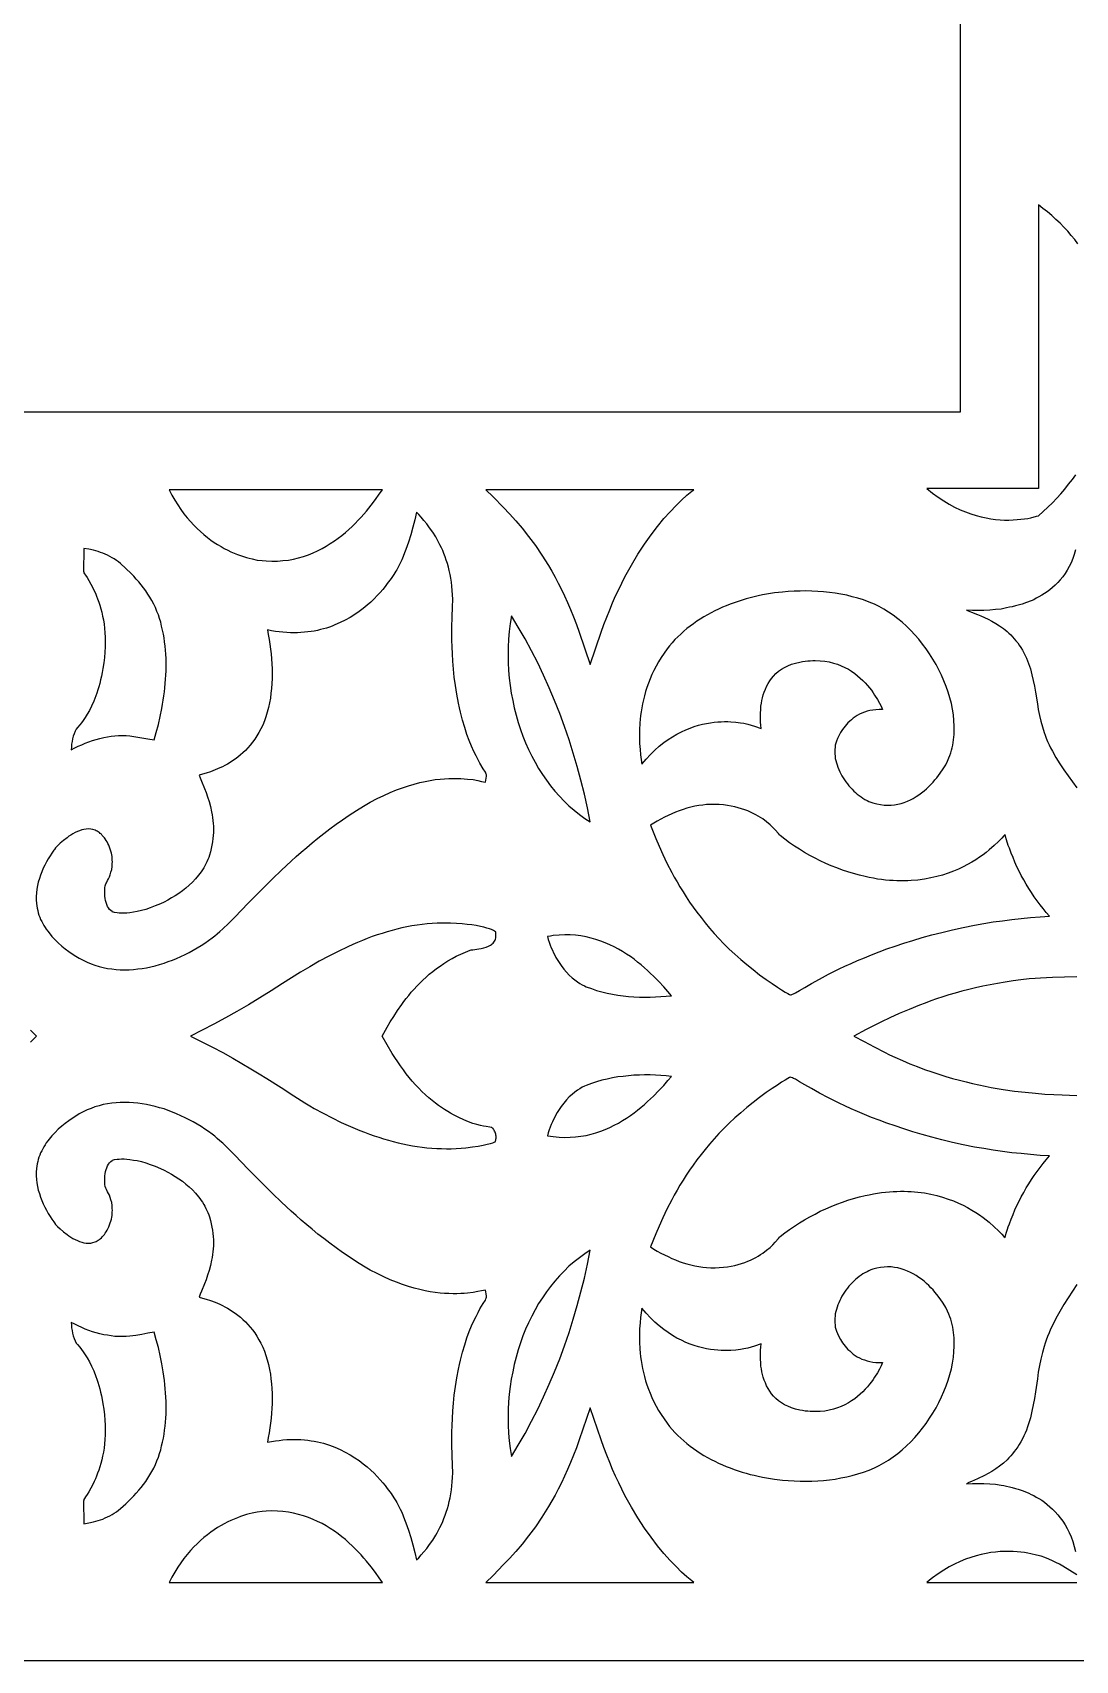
# Model space of a CAD drawing. Extents: x -375 to 375, y -1025 to 1025.
# Drawn here: x 130.6 to 197.4, y -940 to -835.7 of the extents above; entities that cross this region are included whole.
import ezdxf

# ---------------------------------------------------------------- set-up
doc = ezdxf.new("R2010")
doc.units = 0
doc.layers.add('LAYER_1', color=18, linetype='CONTINUOUS')
doc.layers.add('LAYER_2', color=174, linetype='CONTINUOUS')

msp = doc.modelspace()

# ---------------------------------------------------------------- linework, layer by layer
at = {"layer": 'LAYER_1'}
for points in [[(197.53, -849.25), (197.32, -848.97), (197.1, -848.7), (196.87, -848.43), (196.63, -848.18), (196.38, -847.92), (196.12, -847.68), (195.85, -847.43), (195.58, -847.2), (195.29, -846.97), (195, -846.75), (195, -864.91), (187.85, -864.91), (188.21, -865.21), (188.57, -865.47), (188.93, -865.71), (189.28, -865.92), (189.63, -866.11), (189.98, -866.28), (190.33, -866.42), (190.66, -866.54), (191, -866.65), (191.32, -866.74), (191.64, -866.8), (191.95, -866.86), (192.25, -866.9), (192.55, -866.92), (192.83, -866.94), (193.11, -866.94), (193.37, -866.93), (193.63, -866.91), (193.87, -866.89), (194.1, -866.86), (194.31, -866.83), (194.52, -866.79), (194.88, -866.7), (195, -866.66), (195.31, -866.39), (195.6, -866.11), (195.89, -865.83), (196.17, -865.54), (196.43, -865.25), (196.69, -864.95), (196.93, -864.65), (197.17, -864.35), (197.4, -864.04)], [(197.38, -868.85), (197.29, -869.14), (197.2, -869.41), (197.09, -869.68), (196.97, -869.92), (196.84, -870.15), (196.7, -870.37), (196.55, -870.57), (196.39, -870.77), (196.23, -870.94), (196.07, -871.11), (195.9, -871.26), (195.73, -871.4), (195.55, -871.53), (195.38, -871.65), (195.21, -871.76), (195.03, -871.86), (194.86, -871.95), (194.7, -872.04), (194.53, -872.11), (194.23, -872.23), (193.95, -872.33), (193.71, -872.4), (193.52, -872.44), (193.32, -872.49), (193.14, -872.53), (192.96, -872.57), (192.61, -872.64), (192.24, -872.68), (191.88, -872.71), (191.51, -872.73), (191.14, -872.73), (190.77, -872.73), (190.4, -872.71), (190.71, -872.84), (191.1, -873), (191.31, -873.08), (191.54, -873.18), (191.77, -873.29), (192.01, -873.42), (192.26, -873.56), (192.5, -873.71), (192.75, -873.89), (192.87, -873.98), (192.99, -874.08), (193.11, -874.19), (193.23, -874.3), (193.34, -874.42), (193.45, -874.54), (193.56, -874.68), (193.67, -874.81), (193.77, -874.96), (193.87, -875.11), (193.97, -875.27), (194.06, -875.44), (194.15, -875.61), (194.23, -875.78), (194.3, -875.95), (194.36, -876.13), (194.48, -876.48), (194.58, -876.85), (194.66, -877.21), (194.74, -877.58), (194.8, -877.96), (194.93, -878.71), (194.99, -879.08), (195.07, -879.46), (195.15, -879.83), (195.25, -880.19), (195.36, -880.55), (195.42, -880.73), (195.49, -880.91), (195.58, -881.12), (195.68, -881.33), (195.78, -881.54), (195.89, -881.74), (196.12, -882.15), (196.37, -882.55), (196.63, -882.94), (196.9, -883.33), (197.45, -884.09)], [(197.45, -896.2), (196.66, -896.22), (195.89, -896.25), (195.14, -896.28), (194.78, -896.31), (194.41, -896.34), (193.88, -896.4), (193.37, -896.46), (192.87, -896.54), (192.37, -896.62), (191.9, -896.71), (191.43, -896.81), (190.97, -896.91), (190.53, -897.01), (190.1, -897.13), (189.67, -897.24), (189.27, -897.36), (188.87, -897.49), (188.48, -897.62), (188.1, -897.75), (187.74, -897.88), (187.38, -898.01), (186.71, -898.29), (186.08, -898.56), (185.49, -898.83), (184.94, -899.09), (184.44, -899.34), (183.97, -899.58), (183.17, -900), (183.83, -900.34), (184.48, -900.69), (185.13, -901.04), (185.47, -901.2), (185.8, -901.35), (186.29, -901.57), (186.77, -901.77), (187.24, -901.95), (187.71, -902.13), (188.17, -902.29), (188.62, -902.44), (189.07, -902.58), (189.5, -902.71), (189.94, -902.83), (190.36, -902.94), (190.78, -903.04), (191.18, -903.13), (191.58, -903.21), (191.98, -903.29), (192.36, -903.36), (192.74, -903.42), (193.46, -903.52), (194.15, -903.6), (194.8, -903.66), (195.41, -903.71), (195.98, -903.74), (196.51, -903.76), (197.45, -903.8)], [(130.45, -900.38), (130.64, -900.19), (130.84, -900), (130.64, -899.81), (130.45, -899.62)], [(197.45, -915.91), (196.9, -916.76), (196.63, -917.2), (196.37, -917.64), (196.12, -918.09), (195.89, -918.54), (195.78, -918.77), (195.68, -919.01), (195.58, -919.24), (195.49, -919.48), (195.42, -919.68), (195.36, -919.88), (195.25, -920.28), (195.15, -920.69), (195.07, -921.11), (194.99, -921.53), (194.93, -921.95), (194.8, -922.79), (194.74, -923.21), (194.66, -923.63), (194.58, -924.04), (194.48, -924.45), (194.42, -924.65), (194.36, -924.85), (194.3, -925.04), (194.23, -925.24), (194.15, -925.43), (194.06, -925.62), (193.97, -925.81), (193.87, -925.99), (193.77, -926.16), (193.67, -926.32), (193.56, -926.48), (193.45, -926.62), (193.34, -926.76), (193.23, -926.9), (193.11, -927.02), (192.99, -927.14), (192.75, -927.36), (192.5, -927.56), (192.26, -927.73), (192.01, -927.89), (191.77, -928.03), (191.54, -928.15), (191.1, -928.36), (190.71, -928.53), (190.55, -928.61), (190.4, -928.68), (190.77, -928.67), (191.14, -928.66), (191.51, -928.66), (191.88, -928.68), (192.24, -928.71), (192.61, -928.77), (192.79, -928.8), (192.96, -928.84), (193.14, -928.88), (193.32, -928.93), (193.52, -928.98), (193.71, -929.03), (193.95, -929.11), (194.23, -929.22), (194.38, -929.28), (194.53, -929.36), (194.7, -929.44), (194.86, -929.53), (195.03, -929.63), (195.21, -929.74), (195.38, -929.87), (195.55, -930), (195.73, -930.15), (195.9, -930.31), (196.07, -930.48), (196.23, -930.67), (196.39, -930.87), (196.55, -931.08), (196.7, -931.31), (196.84, -931.55), (196.97, -931.81), (197.09, -932.09), (197.2, -932.38), (197.29, -932.69), (197.38, -933.02)], [(197.45, -934.51), (197.01, -934.23), (196.57, -933.96), (196.35, -933.84), (196.12, -933.72), (195.89, -933.61), (195.66, -933.51), (195.41, -933.41), (195.18, -933.33), (194.88, -933.25), (194.52, -933.16), (194.31, -933.13), (194.1, -933.09), (193.87, -933.06), (193.63, -933.04), (193.37, -933.02), (193.11, -933.02), (192.83, -933.02), (192.55, -933.03), (192.25, -933.06), (191.95, -933.09), (191.64, -933.15), (191.32, -933.21), (191, -933.3), (190.66, -933.4), (190.33, -933.52), (189.98, -933.66), (189.63, -933.83), (189.28, -934.01), (188.93, -934.22), (188.57, -934.45), (188.21, -934.71), (188.03, -934.85), (187.85, -935), (197.45, -935)]]:
    msp.add_lwpolyline(points, dxfattribs=at)
for points in [[(146.27, -869.57), (146.62, -869.54), (146.97, -869.5), (147.3, -869.44), (147.62, -869.36), (147.94, -869.27), (148.25, -869.16), (148.55, -869.04), (148.84, -868.91), (149.12, -868.77), (149.39, -868.62), (149.65, -868.45), (149.91, -868.28), (150.15, -868.11), (150.39, -867.92), (150.62, -867.74), (150.83, -867.54), (151.05, -867.35), (151.25, -867.15), (151.44, -866.95), (151.62, -866.76), (151.8, -866.56), (151.97, -866.36), (152.27, -865.98), (152.55, -865.63), (152.78, -865.29), (152.99, -865), (139.33, -865), (139.51, -865.34), (139.69, -865.66), (139.88, -865.97), (140.08, -866.26), (140.28, -866.53), (140.49, -866.79), (140.7, -867.03), (140.91, -867.27), (141.12, -867.48), (141.34, -867.68), (141.56, -867.87), (141.78, -868.05), (141.99, -868.22), (142.21, -868.37), (142.43, -868.51), (142.65, -868.64), (142.86, -868.76), (143.08, -868.87), (143.29, -868.97), (143.5, -869.06), (143.7, -869.14), (143.9, -869.21), (144.09, -869.28), (144.28, -869.34), (144.46, -869.39), (144.64, -869.43), (144.97, -869.5), (145.28, -869.54), (145.54, -869.56), (145.91, -869.58)], [(167, -874.13), (167.17, -873.64), (167.35, -873.16), (167.54, -872.69), (167.73, -872.24), (167.92, -871.8), (168.12, -871.38), (168.52, -870.57), (168.93, -869.82), (169.35, -869.13), (169.77, -868.48), (170.19, -867.89), (170.61, -867.35), (171.01, -866.85), (171.41, -866.41), (171.79, -866.01), (172.15, -865.66), (172.49, -865.35), (172.81, -865.09), (172.92, -865), (159.62, -865), (160.07, -865.45), (160.75, -866.14), (161.13, -866.54), (161.53, -866.98), (161.94, -867.46), (162.35, -867.99), (162.78, -868.56), (163.2, -869.18), (163.63, -869.86), (163.84, -870.22), (164.05, -870.59), (164.25, -870.98), (164.45, -871.38), (164.65, -871.8), (164.85, -872.23), (165.04, -872.68), (165.23, -873.15), (165.41, -873.63), (165.58, -874.13), (166.29, -876.19)], [(136.76, -895.75), (137.04, -895.73), (137.32, -895.7), (137.6, -895.66), (137.88, -895.62), (138.16, -895.56), (138.44, -895.49), (138.72, -895.41), (139, -895.33), (139.27, -895.23), (139.54, -895.13), (139.81, -895.02), (140.08, -894.9), (140.35, -894.77), (140.61, -894.64), (140.87, -894.5), (141.12, -894.35), (141.37, -894.2), (141.61, -894.04), (141.85, -893.88), (142.09, -893.71), (142.25, -893.58), (142.41, -893.44), (142.58, -893.29), (142.76, -893.13), (143.13, -892.78), (143.53, -892.38), (144.4, -891.48), (145.39, -890.47), (145.94, -889.92), (146.52, -889.36), (147.14, -888.79), (147.46, -888.5), (147.79, -888.21), (148.14, -887.91), (148.49, -887.62), (148.86, -887.32), (149.24, -887.02), (149.62, -886.73), (150.02, -886.43), (150.43, -886.14), (150.85, -885.85), (151.32, -885.54), (151.77, -885.27), (152.21, -885.01), (152.64, -884.78), (153.07, -884.58), (153.48, -884.39), (153.88, -884.23), (154.27, -884.09), (154.65, -883.96), (155.02, -883.85), (155.38, -883.76), (155.72, -883.68), (156.05, -883.62), (156.37, -883.57), (156.68, -883.54), (156.97, -883.51), (157.25, -883.5), (157.51, -883.49), (157.76, -883.49), (158, -883.5), (158.22, -883.51), (158.43, -883.53), (158.79, -883.57), (159.09, -883.63), (159.33, -883.68), (159.58, -883.73), (159.62, -883.61), (159.64, -883.47), (159.65, -883.34), (159.65, -883.27), (159.64, -883.21), (159.62, -883.16), (159.58, -883.09), (159.44, -882.87), (159.23, -882.52), (159.11, -882.3), (158.98, -882.04), (158.84, -881.76), (158.7, -881.43), (158.55, -881.07), (158.4, -880.67), (158.26, -880.23), (158.12, -879.75), (158.05, -879.5), (157.99, -879.24), (157.92, -878.96), (157.86, -878.67), (157.76, -878.1), (157.67, -877.54), (157.59, -877), (157.54, -876.49), (157.5, -875.99), (157.47, -875.51), (157.45, -875.06), (157.44, -874.63), (157.44, -874.22), (157.44, -873.83), (157.46, -873.13), (157.48, -872.52), (157.49, -872.01), (157.48, -871.73), (157.46, -871.45), (157.44, -871.18), (157.41, -870.92), (157.37, -870.67), (157.32, -870.42), (157.27, -870.18), (157.21, -869.95), (157.15, -869.73), (157.08, -869.51), (157.01, -869.3), (156.93, -869.09), (156.85, -868.9), (156.76, -868.71), (156.67, -868.52), (156.58, -868.35), (156.49, -868.18), (156.4, -868.02), (156.21, -867.71), (156.01, -867.43), (155.83, -867.18), (155.64, -866.96), (155.47, -866.76), (155.31, -866.58), (155.17, -866.44), (155.06, -866.92), (154.93, -867.4), (154.8, -867.88), (154.66, -868.35), (154.58, -868.59), (154.49, -868.82), (154.41, -869.04), (154.31, -869.27), (154.22, -869.49), (154.12, -869.7), (154.01, -869.91), (153.9, -870.12), (153.84, -870.22), (153.72, -870.42), (153.54, -870.69), (153.3, -871.01), (153.16, -871.2), (153.01, -871.38), (152.84, -871.58), (152.65, -871.78), (152.45, -871.99), (152.24, -872.19), (152.01, -872.4), (151.76, -872.6), (151.5, -872.8), (151.22, -872.99), (150.92, -873.18), (150.61, -873.35), (150.29, -873.51), (149.95, -873.66), (149.77, -873.73), (149.59, -873.8), (149.4, -873.86), (149.21, -873.91), (149.02, -873.96), (148.82, -874.01), (148.62, -874.05), (148.42, -874.08), (148.21, -874.11), (147.99, -874.13), (147.77, -874.15), (147.55, -874.16), (147.33, -874.16), (147.1, -874.16), (146.86, -874.15), (146.62, -874.13), (146.38, -874.1), (146.13, -874.07), (145.88, -874.03), (145.63, -873.98), (145.68, -874.28), (145.74, -874.59), (145.78, -874.9), (145.83, -875.21), (145.86, -875.52), (145.89, -875.84), (145.91, -876.15), (145.92, -876.47), (145.93, -876.79), (145.92, -877.1), (145.91, -877.42), (145.89, -877.73), (145.85, -878.04), (145.81, -878.35), (145.76, -878.65), (145.69, -878.95), (145.61, -879.25), (145.53, -879.54), (145.43, -879.81), (145.32, -880.07), (145.2, -880.32), (145.08, -880.55), (144.95, -880.77), (144.81, -880.98), (144.67, -881.17), (144.52, -881.36), (144.37, -881.53), (144.21, -881.7), (144.05, -881.85), (143.89, -881.99), (143.73, -882.12), (143.56, -882.25), (143.39, -882.36), (143.23, -882.47), (143.06, -882.57), (142.9, -882.66), (142.74, -882.74), (142.58, -882.82), (142.27, -882.95), (141.98, -883.06), (141.71, -883.15), (141.47, -883.22), (141.26, -883.28), (141.32, -883.46), (141.4, -883.66), (141.59, -884.13), (141.69, -884.39), (141.79, -884.68), (141.89, -884.98), (141.97, -885.3), (142.05, -885.64), (142.08, -885.82), (142.11, -886), (142.13, -886.18), (142.15, -886.37), (142.16, -886.56), (142.16, -886.75), (142.16, -886.95), (142.15, -887.15), (142.13, -887.35), (142.11, -887.56), (142.07, -887.76), (142.03, -887.98), (141.97, -888.19), (141.91, -888.41), (141.86, -888.55), (141.8, -888.69), (141.74, -888.83), (141.68, -888.96), (141.61, -889.1), (141.54, -889.22), (141.46, -889.35), (141.38, -889.47), (141.3, -889.59), (141.21, -889.7), (141.02, -889.93), (140.83, -890.14), (140.62, -890.33), (140.4, -890.52), (140.18, -890.7), (139.95, -890.86), (139.72, -891.01), (139.48, -891.15), (139.24, -891.29), (139.01, -891.41), (138.77, -891.52), (138.44, -891.66), (138.12, -891.78), (137.83, -891.88), (137.55, -891.96), (137.29, -892.02), (137.04, -892.06), (136.82, -892.1), (136.62, -892.12), (136.44, -892.13), (136.27, -892.13), (136.13, -892.12), (136.01, -892.11), (135.84, -892.09), (135.76, -892.07), (135.71, -892.05), (135.67, -892.02), (135.59, -891.96), (135.52, -891.88), (135.45, -891.79), (135.39, -891.69), (135.34, -891.57), (135.3, -891.45), (135.26, -891.32), (135.23, -891.18), (135.21, -891.04), (135.2, -890.9), (135.2, -890.76), (135.2, -890.63), (135.21, -890.5), (135.24, -890.37), (135.27, -890.25), (135.31, -890.18), (135.39, -890.03), (135.45, -889.92), (135.5, -889.8), (135.55, -889.66), (135.6, -889.5), (135.65, -889.33), (135.68, -889.14), (135.69, -888.94), (135.7, -888.84), (135.69, -888.73), (135.69, -888.62), (135.67, -888.5), (135.65, -888.39), (135.63, -888.27), (135.6, -888.15), (135.56, -888.03), (135.51, -887.9), (135.46, -887.77), (135.41, -887.66), (135.35, -887.56), (135.29, -887.46), (135.24, -887.37), (135.18, -887.29), (135.11, -887.21), (135.05, -887.14), (134.99, -887.07), (134.92, -887.02), (134.86, -886.96), (134.79, -886.92), (134.72, -886.88), (134.66, -886.84), (134.59, -886.81), (134.45, -886.77), (134.31, -886.74), (134.16, -886.73), (134.02, -886.74), (133.87, -886.76), (133.73, -886.79), (133.59, -886.84), (133.45, -886.9), (133.31, -886.96), (133.17, -887.04), (133.04, -887.12), (132.91, -887.2), (132.79, -887.29), (132.56, -887.47), (132.36, -887.65), (132.19, -887.81), (132.06, -887.94), (131.98, -888.04), (131.94, -888.09), (131.82, -888.27), (131.7, -888.45), (131.58, -888.64), (131.47, -888.84), (131.37, -889.04), (131.27, -889.25), (131.18, -889.47), (131.09, -889.69), (131.02, -889.91), (130.95, -890.13), (130.9, -890.36), (130.86, -890.59), (130.83, -890.82), (130.81, -891.05), (130.81, -891.28), (130.83, -891.51), (130.85, -891.66), (130.88, -891.81), (130.91, -891.96), (130.95, -892.1), (130.99, -892.25), (131.05, -892.38), (131.1, -892.52), (131.17, -892.65), (131.23, -892.78), (131.31, -892.91), (131.38, -893.04), (131.46, -893.16), (131.55, -893.28), (131.64, -893.39), (131.82, -893.62), (132.02, -893.83), (132.23, -894.03), (132.45, -894.23), (132.67, -894.41), (132.9, -894.57), (133.12, -894.73), (133.35, -894.88), (133.57, -895.01), (133.82, -895.14), (134.07, -895.26), (134.33, -895.37), (134.58, -895.46), (134.85, -895.54), (135.11, -895.61), (135.38, -895.66), (135.65, -895.7), (135.93, -895.73), (136.2, -895.75), (136.48, -895.75)], [(133.28, -881.54), (133.5, -881.43), (133.73, -881.33), (133.96, -881.23), (134.19, -881.14), (134.43, -881.06), (134.66, -880.99), (134.9, -880.93), (135.14, -880.87), (135.38, -880.83), (135.61, -880.79), (135.85, -880.76), (136.09, -880.75), (136.33, -880.74), (136.57, -880.75), (136.81, -880.77), (137.2, -880.82), (137.59, -880.89), (137.97, -880.96), (138.36, -881.03), (138.5, -880.54), (138.64, -880.04), (138.76, -879.53), (138.86, -879.01), (138.91, -878.74), (138.95, -878.48), (138.99, -878.21), (139.03, -877.94), (139.06, -877.68), (139.08, -877.41), (139.1, -877.14), (139.12, -876.87), (139.13, -876.6), (139.14, -876.33), (139.13, -876.06), (139.13, -875.8), (139.12, -875.53), (139.1, -875.27), (139.07, -875.01), (139.04, -874.75), (139.01, -874.49), (138.96, -874.24), (138.91, -873.99), (138.85, -873.74), (138.79, -873.49), (138.72, -873.25), (138.64, -873.02), (138.55, -872.79), (138.45, -872.55), (138.34, -872.32), (138.22, -872.1), (138.1, -871.89), (137.96, -871.68), (137.83, -871.47), (137.68, -871.28), (137.53, -871.08), (137.38, -870.9), (137.22, -870.72), (137.06, -870.54), (136.89, -870.37), (136.55, -870.04), (136.21, -869.73), (136.08, -869.62), (135.95, -869.52), (135.81, -869.43), (135.67, -869.35), (135.53, -869.27), (135.39, -869.19), (135.24, -869.13), (135.09, -869.06), (134.94, -869.01), (134.79, -868.96), (134.49, -868.87), (134.18, -868.81), (133.87, -868.76), (133.87, -869.03), (133.86, -869.29), (133.84, -869.72), (133.84, -869.91), (133.84, -870.07), (133.85, -870.21), (133.86, -870.27), (133.87, -870.32), (133.9, -870.38), (133.97, -870.48), (134.07, -870.62), (134.18, -870.81), (134.32, -871.04), (134.46, -871.32), (134.53, -871.47), (134.61, -871.63), (134.68, -871.81), (134.75, -871.99), (134.82, -872.19), (134.89, -872.4), (134.96, -872.62), (135.01, -872.85), (135.07, -873.09), (135.12, -873.34), (135.16, -873.6), (135.19, -873.87), (135.21, -874.16), (135.23, -874.45), (135.24, -874.76), (135.23, -875.07), (135.21, -875.4), (135.19, -875.74), (135.14, -876.09), (135.09, -876.45), (135.04, -876.71), (134.99, -876.95), (134.94, -877.18), (134.88, -877.41), (134.82, -877.62), (134.76, -877.82), (134.7, -878.02), (134.63, -878.2), (134.5, -878.55), (134.36, -878.86), (134.22, -879.13), (134.08, -879.38), (133.95, -879.59), (133.83, -879.78), (133.71, -879.93), (133.61, -880.06), (133.46, -880.24), (133.38, -880.33), (133.31, -880.47), (133.24, -880.63), (133.19, -880.79), (133.14, -880.96), (133.11, -881.13), (133.08, -881.3), (133.07, -881.48), (133.06, -881.65)], [(185.57, -885.21), (185.79, -885.18), (186, -885.15), (186.21, -885.09), (186.41, -885.03), (186.61, -884.95), (186.8, -884.86), (186.98, -884.77), (187.16, -884.66), (187.34, -884.54), (187.51, -884.42), (187.67, -884.29), (187.82, -884.16), (187.97, -884.02), (188.11, -883.88), (188.25, -883.74), (188.37, -883.59), (188.49, -883.45), (188.71, -883.16), (188.9, -882.88), (189.06, -882.62), (189.18, -882.38), (189.27, -882.18), (189.33, -882.02), (189.38, -881.86), (189.43, -881.69), (189.47, -881.53), (189.51, -881.36), (189.54, -881.19), (189.56, -881.02), (189.58, -880.84), (189.6, -880.67), (189.61, -880.49), (189.61, -880.14), (189.59, -879.78), (189.55, -879.42), (189.5, -879.05), (189.42, -878.69), (189.33, -878.32), (189.22, -877.96), (189.09, -877.6), (188.95, -877.24), (188.8, -876.88), (188.62, -876.53), (188.44, -876.19), (188.24, -875.85), (188.03, -875.52), (187.81, -875.19), (187.58, -874.88), (187.34, -874.58), (187.08, -874.29), (186.82, -874.01), (186.55, -873.74), (186.27, -873.49), (185.99, -873.26), (185.7, -873.03), (185.4, -872.83), (185.1, -872.65), (184.8, -872.48), (184.49, -872.33), (184.15, -872.19), (183.8, -872.06), (183.44, -871.95), (183.08, -871.85), (182.72, -871.76), (182.35, -871.68), (181.98, -871.62), (181.61, -871.57), (181.23, -871.53), (180.86, -871.51), (180.48, -871.49), (180.11, -871.48), (179.73, -871.49), (179.36, -871.5), (178.98, -871.52), (178.61, -871.55), (178.1, -871.61), (177.84, -871.65), (177.58, -871.69), (177.32, -871.74), (177.06, -871.79), (176.8, -871.85), (176.54, -871.92), (176.28, -871.99), (176.02, -872.07), (175.77, -872.15), (175.51, -872.24), (175.26, -872.33), (175.01, -872.43), (174.76, -872.53), (174.51, -872.64), (174.27, -872.76), (174.03, -872.88), (173.8, -873.01), (173.57, -873.14), (173.34, -873.28), (173.12, -873.42), (172.9, -873.58), (172.69, -873.73), (172.48, -873.89), (172.28, -874.06), (172.09, -874.24), (171.9, -874.42), (171.72, -874.6), (171.54, -874.8), (171.38, -874.99), (171.22, -875.2), (171.02, -875.47), (170.84, -875.75), (170.67, -876.02), (170.52, -876.29), (170.37, -876.57), (170.24, -876.84), (170.13, -877.11), (170.02, -877.39), (169.92, -877.66), (169.84, -877.92), (169.76, -878.19), (169.7, -878.45), (169.64, -878.71), (169.59, -878.96), (169.55, -879.22), (169.52, -879.46), (169.49, -879.71), (169.47, -879.94), (169.45, -880.4), (169.45, -880.84), (169.46, -881.25), (169.49, -881.63), (169.52, -881.98), (169.59, -882.57), (169.87, -882.25), (170.15, -881.95), (170.43, -881.68), (170.71, -881.43), (171, -881.2), (171.28, -881), (171.57, -880.82), (171.85, -880.65), (172.13, -880.51), (172.41, -880.38), (172.69, -880.27), (172.96, -880.17), (173.23, -880.09), (173.49, -880.02), (173.75, -879.97), (173.99, -879.92), (174.24, -879.89), (174.47, -879.87), (174.69, -879.86), (174.9, -879.85), (175.1, -879.85), (175.29, -879.86), (175.63, -879.88), (175.92, -879.92), (176.14, -879.95), (176.38, -880.01), (176.6, -880.07), (176.82, -880.14), (177.25, -880.29), (177.22, -880.08), (177.2, -879.88), (177.19, -879.64), (177.2, -879.35), (177.22, -879.03), (177.23, -878.86), (177.26, -878.68), (177.29, -878.5), (177.33, -878.32), (177.38, -878.14), (177.44, -877.96), (177.51, -877.78), (177.59, -877.6), (177.69, -877.42), (177.79, -877.25), (177.91, -877.09), (178.04, -876.93), (178.19, -876.78), (178.36, -876.63), (178.54, -876.5), (178.73, -876.38), (178.95, -876.27), (179.18, -876.18), (179.43, -876.1), (179.71, -876.04), (179.88, -876.01), (180.06, -875.98), (180.23, -875.96), (180.39, -875.95), (180.56, -875.94), (180.71, -875.94), (181.02, -875.95), (181.32, -875.98), (181.6, -876.03), (181.87, -876.1), (182.13, -876.18), (182.37, -876.27), (182.6, -876.38), (182.83, -876.5), (183.03, -876.63), (183.23, -876.77), (183.42, -876.91), (183.59, -877.06), (183.75, -877.21), (183.91, -877.37), (184.05, -877.53), (184.18, -877.69), (184.3, -877.84), (184.41, -878), (184.51, -878.15), (184.69, -878.43), (184.82, -878.67), (184.92, -878.87), (185.02, -879.08), (184.8, -879.08), (184.59, -879.09), (184.39, -879.11), (184.2, -879.15), (184.02, -879.19), (183.85, -879.25), (183.69, -879.31), (183.54, -879.38), (183.4, -879.46), (183.26, -879.54), (183.13, -879.63), (183.02, -879.73), (182.91, -879.83), (182.8, -879.93), (182.71, -880.03), (182.62, -880.14), (182.46, -880.35), (182.33, -880.56), (182.22, -880.76), (182.14, -880.94), (182.07, -881.1), (182.03, -881.23), (181.99, -881.36), (181.97, -881.5), (181.96, -881.64), (181.95, -881.78), (181.96, -881.92), (181.97, -882.06), (181.99, -882.21), (182.02, -882.35), (182.06, -882.49), (182.1, -882.63), (182.15, -882.78), (182.21, -882.92), (182.27, -883.06), (182.34, -883.19), (182.41, -883.33), (182.49, -883.46), (182.57, -883.59), (182.66, -883.72), (182.76, -883.84), (182.85, -883.96), (182.96, -884.08), (183.06, -884.19), (183.17, -884.3), (183.28, -884.4), (183.4, -884.5), (183.52, -884.59), (183.64, -884.68), (183.76, -884.76), (183.89, -884.84), (184.02, -884.9), (184.14, -884.96), (184.27, -885.02), (184.4, -885.06), (184.65, -885.13), (184.88, -885.17), (185.12, -885.2), (185.34, -885.21)], [(166.12, -885.38), (165.92, -884.49), (165.7, -883.61), (165.46, -882.73), (165.21, -881.87), (164.94, -881.01), (164.64, -880.16), (164.34, -879.33), (164.01, -878.5), (163.66, -877.69), (163.3, -876.88), (162.93, -876.09), (162.53, -875.32), (162.12, -874.55), (161.69, -873.8), (161.25, -873.07), (161.17, -873.57), (161.11, -874.07), (161.07, -874.57), (161.05, -875.08), (161.04, -875.57), (161.05, -876.07), (161.07, -876.57), (161.11, -877.06), (161.17, -877.54), (161.24, -878.03), (161.33, -878.5), (161.43, -878.97), (161.55, -879.44), (161.68, -879.9), (161.82, -880.35), (161.98, -880.79), (162.16, -881.22), (162.35, -881.64), (162.55, -882.06), (162.76, -882.46), (162.99, -882.85), (163.23, -883.24), (163.49, -883.6), (163.75, -883.96), (164.03, -884.3), (164.32, -884.63), (164.62, -884.95), (164.93, -885.25), (165.26, -885.53), (165.6, -885.8), (165.94, -886.05), (166.3, -886.28)], [(179.17, -897.35), (179.24, -897.32), (179.32, -897.29), (179.43, -897.23), (179.69, -897.08), (180.04, -896.88), (180.46, -896.63), (180.97, -896.35), (181.56, -896.04), (182.24, -895.7), (182.61, -895.53), (183, -895.35), (183.41, -895.16), (183.85, -894.98), (184.31, -894.79), (184.79, -894.61), (185.29, -894.42), (185.82, -894.23), (186.37, -894.05), (186.95, -893.87), (187.55, -893.69), (188.17, -893.52), (188.82, -893.36), (189.49, -893.19), (190.18, -893.04), (190.9, -892.89), (191.5, -892.78), (192.1, -892.69), (192.7, -892.61), (193.3, -892.53), (193.9, -892.47), (194.5, -892.41), (195.1, -892.36), (195.71, -892.32), (195.5, -892.08), (195.3, -891.83), (195.1, -891.58), (194.91, -891.33), (194.73, -891.07), (194.55, -890.81), (194.38, -890.54), (194.21, -890.27), (194.06, -889.99), (193.9, -889.71), (193.76, -889.43), (193.62, -889.15), (193.49, -888.86), (193.37, -888.56), (193.25, -888.27), (193.14, -887.97), (193.07, -887.79), (193.02, -887.64), (192.94, -887.37), (192.88, -887.18), (192.86, -887.09), (192.78, -887.17), (192.65, -887.32), (192.44, -887.53), (192.17, -887.78), (191.84, -888.07), (191.65, -888.23), (191.45, -888.38), (191.22, -888.54), (190.99, -888.7), (190.73, -888.85), (190.46, -889.01), (190.17, -889.16), (189.87, -889.3), (189.55, -889.44), (189.21, -889.56), (188.86, -889.68), (188.49, -889.78), (188.1, -889.87), (187.7, -889.95), (187.28, -890), (186.85, -890.04), (186.63, -890.05), (186.4, -890.06), (186.17, -890.06), (185.93, -890.05), (185.69, -890.04), (185.45, -890.03), (185.2, -890), (184.95, -889.97), (184.69, -889.94), (184.43, -889.89), (184.16, -889.84), (183.9, -889.78), (183.53, -889.69), (183.16, -889.59), (182.8, -889.48), (182.44, -889.36), (182.08, -889.23), (181.73, -889.09), (181.38, -888.94), (181.03, -888.78), (180.69, -888.6), (180.35, -888.42), (180.02, -888.23), (179.7, -888.03), (179.38, -887.83), (179.06, -887.61), (178.76, -887.39), (178.46, -887.15), (178.42, -887.11), (178.36, -887.03), (178.14, -886.79), (177.99, -886.63), (177.81, -886.46), (177.59, -886.28), (177.34, -886.09), (177.2, -886), (177.06, -885.91), (176.9, -885.82), (176.74, -885.73), (176.56, -885.65), (176.38, -885.57), (176.19, -885.5), (175.99, -885.43), (175.77, -885.37), (175.55, -885.31), (175.32, -885.26), (175.08, -885.22), (174.83, -885.19), (174.56, -885.17), (174.29, -885.16), (174.01, -885.16), (173.75, -885.17), (173.5, -885.2), (173.25, -885.23), (172.99, -885.28), (172.74, -885.34), (172.49, -885.4), (172.25, -885.48), (172, -885.56), (171.76, -885.66), (171.52, -885.76), (171.28, -885.86), (171.05, -885.98), (170.82, -886.1), (170.59, -886.22), (170.37, -886.35), (170.15, -886.49), (170.5, -887.34), (170.71, -887.83), (170.95, -888.36), (171.21, -888.92), (171.52, -889.51), (171.68, -889.81), (171.86, -890.12), (172.04, -890.44), (172.24, -890.76), (172.44, -891.08), (172.66, -891.41), (172.89, -891.74), (173.13, -892.07), (173.39, -892.41), (173.65, -892.74), (173.94, -893.08), (174.23, -893.42), (174.54, -893.75), (174.86, -894.09), (175.2, -894.43), (175.56, -894.76), (175.93, -895.09), (176.32, -895.42), (176.72, -895.74), (177.14, -896.07), (177.57, -896.38), (177.95, -896.64), (178.28, -896.86), (178.55, -897.04), (178.78, -897.18), (178.95, -897.28), (179.06, -897.34), (179.12, -897.36)], [(157.4, -907.22), (157.71, -907.2), (158.02, -907.18), (158.32, -907.15), (158.75, -907.1), (159.12, -907.05), (159.43, -906.99), (159.69, -906.93), (159.9, -906.88), (160.06, -906.84), (160.15, -906.8), (160.18, -906.78), (160.2, -906.77), (160.23, -906.72), (160.25, -906.67), (160.26, -906.61), (160.27, -906.55), (160.27, -906.48), (160.27, -906.42), (160.26, -906.35), (160.24, -906.28), (160.22, -906.21), (160.2, -906.15), (160.17, -906.09), (160.14, -906.03), (160.11, -905.98), (160.07, -905.93), (160.03, -905.89), (159.99, -905.86), (159.95, -905.85), (159.87, -905.84), (159.63, -905.8), (159.46, -905.77), (159.26, -905.73), (159.03, -905.67), (158.78, -905.59), (158.5, -905.5), (158.2, -905.37), (157.88, -905.22), (157.53, -905.04), (157.35, -904.94), (157.17, -904.83), (156.97, -904.71), (156.78, -904.58), (156.58, -904.44), (156.38, -904.29), (156.17, -904.13), (155.96, -903.95), (155.74, -903.76), (155.52, -903.56), (155.31, -903.34), (155.1, -903.12), (154.9, -902.89), (154.7, -902.66), (154.51, -902.41), (154.33, -902.16), (154.14, -901.9), (153.97, -901.64), (153.79, -901.38), (153.62, -901.11), (153.29, -900.56), (152.97, -900), (153.3, -899.42), (153.49, -899.09), (153.71, -898.74), (153.95, -898.37), (154.22, -897.98), (154.36, -897.79), (154.51, -897.59), (154.67, -897.39), (154.83, -897.19), (155.01, -897), (155.19, -896.8), (155.38, -896.61), (155.57, -896.41), (155.78, -896.22), (155.99, -896.04), (156.21, -895.86), (156.44, -895.68), (156.68, -895.51), (156.92, -895.34), (157.18, -895.18), (157.45, -895.03), (157.72, -894.88), (158.01, -894.75), (158.3, -894.62), (158.6, -894.5), (158.68, -894.48), (158.78, -894.47), (159.03, -894.43), (159.17, -894.41), (159.32, -894.38), (159.48, -894.34), (159.63, -894.3), (159.77, -894.24), (159.9, -894.17), (159.97, -894.13), (160.02, -894.09), (160.08, -894.04), (160.12, -893.98), (160.16, -893.92), (160.2, -893.86), (160.23, -893.79), (160.25, -893.71), (160.26, -893.63), (160.26, -893.54), (160.26, -893.45), (160.24, -893.34), (160.24, -893.33), (160.22, -893.31), (160.17, -893.27), (160.09, -893.23), (159.98, -893.18), (159.84, -893.13), (159.67, -893.08), (159.48, -893.02), (159.26, -892.97), (159, -892.92), (158.72, -892.88), (158.42, -892.84), (158.09, -892.81), (157.73, -892.79), (157.34, -892.77), (156.93, -892.77), (156.5, -892.77), (156.17, -892.79), (155.85, -892.81), (155.53, -892.85), (155.21, -892.89), (154.88, -892.94), (154.56, -893), (154.24, -893.07), (153.92, -893.15), (153.61, -893.23), (153.29, -893.32), (152.97, -893.42), (152.65, -893.52), (152.34, -893.63), (152.02, -893.75), (151.71, -893.87), (151.4, -894), (151.09, -894.14), (150.78, -894.28), (150.16, -894.57), (149.55, -894.89), (148.94, -895.21), (148.34, -895.56), (147.75, -895.91), (147.16, -896.27), (146.58, -896.64), (145.86, -897.1), (145.13, -897.55), (144.41, -897.99), (143.67, -898.42), (142.94, -898.83), (142.2, -899.24), (141.45, -899.63), (140.7, -900), (141.43, -900.36), (142.11, -900.71), (142.77, -901.06), (143.4, -901.41), (143.99, -901.75), (144.55, -902.09), (145.09, -902.41), (145.59, -902.72), (146.51, -903.3), (147.32, -903.83), (148.02, -904.27), (148.33, -904.46), (148.62, -904.63), (149.19, -904.94), (149.77, -905.24), (150.35, -905.53), (150.95, -905.8), (151.54, -906.05), (151.85, -906.16), (152.15, -906.28), (152.45, -906.38), (152.76, -906.48), (153.06, -906.58), (153.37, -906.67), (153.68, -906.75), (153.99, -906.83), (154.29, -906.9), (154.6, -906.96), (154.91, -907.02), (155.22, -907.07), (155.53, -907.12), (155.84, -907.15), (156.16, -907.18), (156.47, -907.2), (156.78, -907.21), (157.09, -907.22)], [(170.13, -897.5), (170.48, -897.49), (170.82, -897.47), (171.16, -897.45), (171.51, -897.41), (171.27, -897.15), (171, -896.84), (170.69, -896.51), (170.35, -896.16), (170.16, -895.98), (169.97, -895.8), (169.76, -895.62), (169.55, -895.44), (169.33, -895.26), (169.1, -895.08), (168.87, -894.91), (168.62, -894.75), (168.37, -894.59), (168.1, -894.43), (167.83, -894.29), (167.55, -894.15), (167.26, -894.02), (166.97, -893.91), (166.66, -893.81), (166.35, -893.72), (166.03, -893.64), (165.7, -893.58), (165.36, -893.54), (165.02, -893.52), (164.66, -893.51), (164.3, -893.53), (163.93, -893.56), (163.75, -893.59), (163.56, -893.62), (163.61, -893.81), (163.67, -893.99), (163.73, -894.17), (163.8, -894.34), (163.87, -894.5), (163.94, -894.66), (164.02, -894.81), (164.09, -894.96), (164.17, -895.1), (164.26, -895.23), (164.43, -895.48), (164.6, -895.71), (164.78, -895.91), (164.95, -896.1), (165.13, -896.26), (165.3, -896.4), (165.47, -896.53), (165.63, -896.63), (165.78, -896.72), (165.92, -896.79), (166.04, -896.84), (166.37, -896.96), (166.7, -897.07), (167.04, -897.17), (167.38, -897.25), (167.72, -897.32), (168.06, -897.38), (168.4, -897.42), (168.75, -897.46), (169.09, -897.49), (169.44, -897.5), (169.78, -897.51)], [(165.02, -906.48), (165.36, -906.46), (165.7, -906.41), (166.03, -906.36), (166.35, -906.28), (166.66, -906.19), (166.97, -906.09), (167.26, -905.98), (167.55, -905.85), (167.83, -905.71), (168.1, -905.57), (168.37, -905.41), (168.62, -905.25), (168.87, -905.09), (169.1, -904.91), (169.33, -904.74), (169.55, -904.56), (169.76, -904.38), (169.97, -904.2), (170.16, -904.02), (170.35, -903.84), (170.69, -903.49), (171, -903.16), (171.27, -902.85), (171.51, -902.58), (171.16, -902.55), (170.82, -902.52), (170.48, -902.51), (170.13, -902.49), (169.78, -902.49), (169.44, -902.5), (169.09, -902.51), (168.75, -902.54), (168.4, -902.58), (168.06, -902.62), (167.72, -902.68), (167.38, -902.75), (167.04, -902.83), (166.7, -902.93), (166.37, -903.03), (166.04, -903.16), (165.92, -903.21), (165.78, -903.28), (165.63, -903.37), (165.47, -903.47), (165.3, -903.6), (165.13, -903.74), (164.95, -903.9), (164.78, -904.09), (164.6, -904.29), (164.43, -904.52), (164.26, -904.77), (164.17, -904.9), (164.09, -905.04), (164.02, -905.19), (163.94, -905.34), (163.87, -905.49), (163.8, -905.66), (163.73, -905.83), (163.67, -906.01), (163.61, -906.19), (163.56, -906.38), (163.75, -906.41), (163.93, -906.44), (164.3, -906.47), (164.66, -906.49)], [(174.56, -914.83), (174.83, -914.81), (175.08, -914.78), (175.32, -914.74), (175.55, -914.69), (175.77, -914.63), (175.99, -914.57), (176.19, -914.5), (176.38, -914.43), (176.56, -914.35), (176.74, -914.27), (176.9, -914.18), (177.06, -914.09), (177.2, -914), (177.34, -913.91), (177.59, -913.72), (177.81, -913.54), (177.99, -913.37), (178.14, -913.21), (178.36, -912.97), (178.42, -912.89), (178.46, -912.85), (178.76, -912.61), (179.06, -912.39), (179.38, -912.17), (179.7, -911.97), (180.02, -911.77), (180.35, -911.58), (180.69, -911.4), (181.03, -911.22), (181.38, -911.06), (181.73, -910.91), (182.08, -910.77), (182.44, -910.64), (182.8, -910.52), (183.16, -910.4), (183.53, -910.3), (183.9, -910.22), (184.16, -910.16), (184.43, -910.11), (184.69, -910.06), (184.95, -910.03), (185.2, -910), (185.45, -909.97), (185.69, -909.96), (185.93, -909.95), (186.17, -909.94), (186.4, -909.94), (186.63, -909.95), (186.85, -909.96), (187.28, -910), (187.7, -910.05), (188.1, -910.13), (188.49, -910.22), (188.86, -910.32), (189.21, -910.44), (189.55, -910.56), (189.87, -910.7), (190.17, -910.84), (190.46, -910.99), (190.73, -911.15), (190.99, -911.3), (191.22, -911.46), (191.45, -911.62), (191.65, -911.77), (191.84, -911.93), (192.17, -912.22), (192.44, -912.47), (192.65, -912.68), (192.78, -912.83), (192.86, -912.91), (192.88, -912.82), (192.94, -912.63), (193.02, -912.36), (193.07, -912.21), (193.14, -912.03), (193.25, -911.73), (193.37, -911.44), (193.49, -911.14), (193.62, -910.85), (193.76, -910.57), (193.9, -910.29), (194.06, -910.01), (194.21, -909.73), (194.38, -909.46), (194.55, -909.19), (194.73, -908.93), (194.91, -908.67), (195.1, -908.42), (195.3, -908.17), (195.5, -907.92), (195.71, -907.68), (195.1, -907.64), (194.5, -907.59), (193.9, -907.53), (193.3, -907.47), (192.7, -907.39), (192.1, -907.31), (191.5, -907.21), (190.9, -907.11), (190.18, -906.96), (189.49, -906.81), (188.82, -906.64), (188.17, -906.48), (187.55, -906.3), (186.95, -906.13), (186.37, -905.95), (185.82, -905.76), (185.29, -905.58), (184.79, -905.39), (184.31, -905.21), (183.85, -905.02), (183.41, -904.84), (183, -904.65), (182.61, -904.47), (182.24, -904.3), (181.56, -903.96), (180.97, -903.65), (180.46, -903.36), (180.04, -903.12), (179.69, -902.92), (179.43, -902.77), (179.32, -902.71), (179.24, -902.67), (179.17, -902.65), (179.12, -902.64), (179.06, -902.66), (178.95, -902.72), (178.78, -902.82), (178.55, -902.96), (178.28, -903.14), (177.95, -903.36), (177.57, -903.62), (177.14, -903.93), (176.72, -904.26), (176.32, -904.58), (175.93, -904.91), (175.56, -905.24), (175.2, -905.57), (174.86, -905.91), (174.54, -906.24), (174.23, -906.58), (173.94, -906.92), (173.65, -907.26), (173.39, -907.59), (173.13, -907.93), (172.89, -908.26), (172.66, -908.59), (172.44, -908.92), (172.24, -909.24), (172.04, -909.56), (171.86, -909.88), (171.68, -910.19), (171.52, -910.49), (171.21, -911.08), (170.95, -911.64), (170.71, -912.17), (170.5, -912.66), (170.15, -913.51), (170.37, -913.65), (170.59, -913.78), (170.82, -913.9), (171.05, -914.02), (171.28, -914.13), (171.52, -914.24), (171.76, -914.34), (172, -914.44), (172.25, -914.52), (172.49, -914.6), (172.74, -914.66), (172.99, -914.72), (173.25, -914.77), (173.5, -914.8), (173.75, -914.83), (174.01, -914.84), (174.29, -914.84)], [(155.31, -933.42), (155.47, -933.24), (155.64, -933.04), (155.83, -932.82), (156.01, -932.57), (156.21, -932.29), (156.4, -931.98), (156.49, -931.82), (156.58, -931.65), (156.67, -931.48), (156.76, -931.29), (156.85, -931.1), (156.93, -930.9), (157.01, -930.7), (157.08, -930.49), (157.15, -930.27), (157.21, -930.05), (157.27, -929.81), (157.32, -929.58), (157.37, -929.33), (157.41, -929.08), (157.44, -928.82), (157.46, -928.55), (157.48, -928.27), (157.49, -927.99), (157.48, -927.48), (157.46, -926.87), (157.44, -926.17), (157.44, -925.78), (157.44, -925.37), (157.45, -924.94), (157.47, -924.49), (157.5, -924.01), (157.54, -923.51), (157.59, -923), (157.67, -922.46), (157.76, -921.9), (157.86, -921.33), (157.92, -921.04), (157.99, -920.76), (158.05, -920.5), (158.12, -920.25), (158.26, -919.77), (158.4, -919.33), (158.55, -918.93), (158.7, -918.57), (158.84, -918.24), (158.98, -917.96), (159.11, -917.7), (159.23, -917.48), (159.44, -917.13), (159.58, -916.91), (159.62, -916.84), (159.64, -916.79), (159.65, -916.73), (159.65, -916.66), (159.64, -916.52), (159.62, -916.39), (159.58, -916.27), (159.33, -916.32), (159.09, -916.37), (158.79, -916.42), (158.43, -916.47), (158.22, -916.49), (158, -916.5), (157.76, -916.51), (157.51, -916.51), (157.25, -916.5), (156.97, -916.49), (156.68, -916.46), (156.37, -916.43), (156.05, -916.38), (155.72, -916.31), (155.38, -916.24), (155.02, -916.15), (154.65, -916.04), (154.27, -915.91), (153.88, -915.77), (153.48, -915.61), (153.07, -915.42), (152.64, -915.22), (152.21, -914.99), (151.77, -914.73), (151.32, -914.46), (150.85, -914.15), (150.43, -913.86), (150.02, -913.57), (149.62, -913.27), (149.24, -912.97), (148.86, -912.68), (148.49, -912.38), (148.14, -912.09), (147.79, -911.79), (147.46, -911.5), (147.14, -911.21), (146.52, -910.63), (145.94, -910.08), (145.39, -909.53), (144.4, -908.52), (143.53, -907.62), (143.13, -907.22), (142.76, -906.87), (142.58, -906.71), (142.41, -906.56), (142.25, -906.42), (142.09, -906.29), (141.85, -906.12), (141.61, -905.96), (141.37, -905.8), (141.12, -905.65), (140.87, -905.5), (140.61, -905.36), (140.35, -905.23), (140.08, -905.1), (139.81, -904.98), (139.54, -904.87), (139.27, -904.77), (139, -904.67), (138.72, -904.59), (138.44, -904.51), (138.16, -904.44), (137.88, -904.38), (137.6, -904.33), (137.32, -904.3), (137.04, -904.27), (136.76, -904.25), (136.48, -904.25), (136.2, -904.25), (135.93, -904.27), (135.65, -904.3), (135.38, -904.34), (135.11, -904.39), (134.85, -904.46), (134.58, -904.54), (134.33, -904.63), (134.07, -904.73), (133.82, -904.86), (133.57, -904.99), (133.35, -905.12), (133.12, -905.27), (132.9, -905.43), (132.67, -905.59), (132.45, -905.77), (132.23, -905.97), (132.02, -906.17), (131.82, -906.38), (131.64, -906.61), (131.55, -906.72), (131.46, -906.84), (131.38, -906.96), (131.31, -907.09), (131.23, -907.22), (131.17, -907.35), (131.1, -907.48), (131.05, -907.62), (130.99, -907.75), (130.95, -907.9), (130.91, -908.04), (130.88, -908.19), (130.85, -908.33), (130.83, -908.49), (130.81, -908.72), (130.81, -908.95), (130.83, -909.18), (130.86, -909.41), (130.9, -909.64), (130.95, -909.87), (131.02, -910.09), (131.09, -910.31), (131.18, -910.53), (131.27, -910.75), (131.37, -910.96), (131.47, -911.16), (131.58, -911.36), (131.7, -911.55), (131.82, -911.73), (131.94, -911.91), (131.98, -911.96), (132.06, -912.06), (132.19, -912.19), (132.36, -912.35), (132.56, -912.53), (132.79, -912.71), (132.91, -912.8), (133.04, -912.88), (133.17, -912.96), (133.31, -913.04), (133.45, -913.1), (133.59, -913.16), (133.73, -913.21), (133.87, -913.24), (134.02, -913.26), (134.16, -913.27), (134.31, -913.26), (134.45, -913.23), (134.59, -913.19), (134.66, -913.16), (134.72, -913.12), (134.79, -913.08), (134.86, -913.04), (134.92, -912.98), (134.99, -912.92), (135.05, -912.86), (135.11, -912.79), (135.18, -912.71), (135.24, -912.63), (135.29, -912.54), (135.35, -912.44), (135.41, -912.34), (135.46, -912.22), (135.51, -912.1), (135.56, -911.97), (135.6, -911.85), (135.63, -911.73), (135.65, -911.61), (135.67, -911.49), (135.69, -911.38), (135.69, -911.27), (135.7, -911.16), (135.69, -911.06), (135.68, -910.86), (135.65, -910.67), (135.6, -910.5), (135.55, -910.34), (135.5, -910.2), (135.45, -910.08), (135.39, -909.97), (135.31, -909.82), (135.27, -909.74), (135.24, -909.63), (135.21, -909.5), (135.2, -909.37), (135.2, -909.24), (135.2, -909.1), (135.21, -908.96), (135.23, -908.82), (135.26, -908.68), (135.3, -908.55), (135.34, -908.43), (135.39, -908.31), (135.45, -908.21), (135.52, -908.12), (135.59, -908.04), (135.67, -907.97), (135.71, -907.95), (135.76, -907.93), (135.84, -907.91), (136.01, -907.89), (136.13, -907.88), (136.27, -907.87), (136.44, -907.87), (136.62, -907.88), (136.82, -907.9), (137.04, -907.94), (137.29, -907.98), (137.55, -908.04), (137.83, -908.12), (138.12, -908.22), (138.44, -908.34), (138.77, -908.48), (139.01, -908.59), (139.24, -908.71), (139.48, -908.85), (139.72, -908.99), (139.95, -909.14), (140.18, -909.3), (140.4, -909.48), (140.62, -909.66), (140.83, -909.86), (141.02, -910.07), (141.21, -910.29), (141.3, -910.41), (141.38, -910.53), (141.46, -910.65), (141.54, -910.78), (141.61, -910.9), (141.68, -911.04), (141.74, -911.17), (141.8, -911.31), (141.86, -911.45), (141.91, -911.59), (141.97, -911.81), (142.03, -912.02), (142.07, -912.24), (142.11, -912.44), (142.13, -912.65), (142.15, -912.85), (142.16, -913.05), (142.16, -913.25), (142.16, -913.44), (142.15, -913.63), (142.13, -913.82), (142.11, -914), (142.08, -914.18), (142.05, -914.36), (141.97, -914.7), (141.89, -915.02), (141.79, -915.32), (141.69, -915.61), (141.59, -915.87), (141.4, -916.34), (141.32, -916.54), (141.26, -916.72), (141.47, -916.78), (141.71, -916.85), (141.98, -916.94), (142.27, -917.05), (142.58, -917.18), (142.74, -917.26), (142.9, -917.34), (143.06, -917.43), (143.23, -917.53), (143.39, -917.64), (143.56, -917.75), (143.73, -917.88), (143.89, -918.01), (144.05, -918.15), (144.21, -918.3), (144.37, -918.47), (144.52, -918.64), (144.67, -918.82), (144.81, -919.02), (144.95, -919.23), (145.08, -919.45), (145.2, -919.68), (145.32, -919.93), (145.43, -920.19), (145.53, -920.46), (145.61, -920.75), (145.69, -921.05), (145.76, -921.35), (145.81, -921.65), (145.85, -921.96), (145.89, -922.27), (145.91, -922.58), (145.92, -922.9), (145.93, -923.21), (145.92, -923.53), (145.91, -923.85), (145.89, -924.16), (145.86, -924.48), (145.83, -924.79), (145.78, -925.1), (145.74, -925.41), (145.68, -925.72), (145.63, -926.02), (145.88, -925.97), (146.13, -925.93), (146.38, -925.9), (146.62, -925.87), (146.86, -925.85), (147.1, -925.84), (147.33, -925.84), (147.55, -925.84), (147.77, -925.85), (147.99, -925.87), (148.21, -925.89), (148.42, -925.92), (148.62, -925.95), (148.82, -925.99), (149.02, -926.04), (149.21, -926.09), (149.4, -926.14), (149.59, -926.2), (149.77, -926.27), (149.95, -926.34), (150.29, -926.49), (150.61, -926.65), (150.92, -926.82), (151.22, -927.01), (151.5, -927.2), (151.76, -927.4), (152.01, -927.6), (152.24, -927.81), (152.45, -928.01), (152.65, -928.22), (152.84, -928.42), (153.01, -928.62), (153.16, -928.8), (153.3, -928.98), (153.54, -929.31), (153.72, -929.58), (153.84, -929.77), (153.9, -929.88), (154.01, -930.09), (154.12, -930.3), (154.22, -930.51), (154.31, -930.73), (154.41, -930.96), (154.49, -931.18), (154.58, -931.41), (154.66, -931.65), (154.8, -932.12), (154.93, -932.6), (155.06, -933.08), (155.17, -933.56)], [(161.69, -926.2), (162.12, -925.45), (162.53, -924.68), (162.93, -923.91), (163.3, -923.12), (163.66, -922.31), (164.01, -921.5), (164.34, -920.67), (164.64, -919.84), (164.94, -918.99), (165.21, -918.13), (165.46, -917.27), (165.7, -916.39), (165.92, -915.51), (166.12, -914.62), (166.3, -913.72), (165.94, -913.95), (165.6, -914.2), (165.26, -914.47), (164.93, -914.75), (164.62, -915.05), (164.32, -915.37), (164.03, -915.7), (163.75, -916.04), (163.49, -916.39), (163.23, -916.76), (162.99, -917.14), (162.76, -917.54), (162.55, -917.94), (162.35, -918.36), (162.16, -918.78), (161.98, -919.21), (161.82, -919.65), (161.68, -920.1), (161.55, -920.56), (161.43, -921.03), (161.33, -921.5), (161.24, -921.97), (161.17, -922.46), (161.11, -922.94), (161.07, -923.43), (161.05, -923.93), (161.04, -924.42), (161.05, -924.92), (161.07, -925.43), (161.11, -925.93), (161.17, -926.43), (161.25, -926.93)], [(180.48, -928.51), (180.86, -928.49), (181.23, -928.47), (181.61, -928.43), (181.98, -928.38), (182.35, -928.31), (182.72, -928.24), (183.08, -928.15), (183.44, -928.05), (183.8, -927.94), (184.15, -927.81), (184.49, -927.67), (184.8, -927.52), (185.1, -927.35), (185.4, -927.17), (185.7, -926.96), (185.99, -926.74), (186.27, -926.51), (186.55, -926.26), (186.82, -925.99), (187.08, -925.71), (187.34, -925.42), (187.58, -925.12), (187.81, -924.81), (188.03, -924.48), (188.24, -924.15), (188.44, -923.81), (188.62, -923.47), (188.8, -923.12), (188.95, -922.76), (189.09, -922.4), (189.22, -922.04), (189.33, -921.68), (189.42, -921.31), (189.5, -920.95), (189.55, -920.58), (189.59, -920.22), (189.61, -919.86), (189.61, -919.51), (189.6, -919.33), (189.58, -919.16), (189.56, -918.98), (189.54, -918.81), (189.51, -918.64), (189.47, -918.47), (189.43, -918.31), (189.38, -918.14), (189.33, -917.98), (189.27, -917.82), (189.18, -917.62), (189.06, -917.38), (188.9, -917.12), (188.71, -916.84), (188.49, -916.55), (188.37, -916.41), (188.25, -916.26), (188.11, -916.12), (187.97, -915.98), (187.82, -915.84), (187.67, -915.71), (187.51, -915.58), (187.34, -915.46), (187.16, -915.34), (186.98, -915.23), (186.8, -915.14), (186.61, -915.05), (186.41, -914.97), (186.21, -914.91), (186, -914.85), (185.79, -914.82), (185.57, -914.79), (185.34, -914.79), (185.12, -914.8), (184.88, -914.82), (184.65, -914.87), (184.4, -914.94), (184.27, -914.98), (184.14, -915.04), (184.02, -915.1), (183.89, -915.16), (183.76, -915.24), (183.64, -915.32), (183.52, -915.4), (183.4, -915.5), (183.28, -915.59), (183.17, -915.7), (183.06, -915.81), (182.96, -915.92), (182.85, -916.03), (182.76, -916.16), (182.66, -916.28), (182.57, -916.41), (182.49, -916.54), (182.41, -916.67), (182.34, -916.81), (182.27, -916.94), (182.21, -917.08), (182.15, -917.22), (182.1, -917.36), (182.06, -917.51), (182.02, -917.65), (181.99, -917.79), (181.97, -917.94), (181.96, -918.08), (181.95, -918.22), (181.96, -918.36), (181.97, -918.5), (181.99, -918.64), (182.03, -918.77), (182.07, -918.9), (182.14, -919.06), (182.22, -919.24), (182.33, -919.44), (182.46, -919.65), (182.62, -919.86), (182.71, -919.97), (182.8, -920.07), (182.91, -920.17), (183.02, -920.27), (183.13, -920.37), (183.26, -920.46), (183.4, -920.54), (183.54, -920.62), (183.69, -920.69), (183.85, -920.75), (184.02, -920.81), (184.2, -920.85), (184.39, -920.89), (184.59, -920.91), (184.8, -920.92), (185.02, -920.91), (184.92, -921.13), (184.82, -921.33), (184.69, -921.57), (184.51, -921.85), (184.41, -922), (184.3, -922.16), (184.18, -922.31), (184.05, -922.47), (183.91, -922.63), (183.75, -922.79), (183.59, -922.94), (183.42, -923.09), (183.23, -923.23), (183.03, -923.37), (182.83, -923.5), (182.6, -923.62), (182.37, -923.73), (182.13, -923.82), (181.87, -923.9), (181.6, -923.97), (181.32, -924.02), (181.02, -924.05), (180.71, -924.06), (180.56, -924.06), (180.39, -924.05), (180.23, -924.04), (180.06, -924.02), (179.88, -923.99), (179.71, -923.96), (179.43, -923.9), (179.18, -923.82), (178.95, -923.72), (178.73, -923.62), (178.54, -923.5), (178.36, -923.37), (178.19, -923.22), (178.04, -923.07), (177.91, -922.91), (177.79, -922.75), (177.69, -922.58), (177.59, -922.4), (177.51, -922.22), (177.44, -922.04), (177.38, -921.86), (177.33, -921.68), (177.29, -921.5), (177.26, -921.32), (177.23, -921.14), (177.22, -920.97), (177.2, -920.65), (177.19, -920.36), (177.2, -920.12), (177.22, -919.92), (177.25, -919.71), (176.82, -919.86), (176.6, -919.93), (176.38, -919.99), (176.14, -920.04), (175.92, -920.08), (175.63, -920.12), (175.29, -920.14), (175.1, -920.15), (174.9, -920.15), (174.69, -920.14), (174.47, -920.13), (174.24, -920.11), (173.99, -920.08), (173.75, -920.03), (173.49, -919.98), (173.23, -919.91), (172.96, -919.83), (172.69, -919.73), (172.41, -919.62), (172.13, -919.49), (171.85, -919.35), (171.57, -919.18), (171.28, -919), (171, -918.79), (170.71, -918.57), (170.43, -918.32), (170.15, -918.05), (169.87, -917.75), (169.59, -917.43), (169.52, -918.02), (169.49, -918.37), (169.46, -918.75), (169.45, -919.16), (169.45, -919.59), (169.47, -920.06), (169.49, -920.29), (169.52, -920.54), (169.55, -920.78), (169.59, -921.04), (169.64, -921.29), (169.7, -921.55), (169.76, -921.81), (169.84, -922.08), (169.92, -922.34), (170.02, -922.61), (170.13, -922.88), (170.24, -923.16), (170.37, -923.43), (170.52, -923.7), (170.67, -923.98), (170.84, -924.25), (171.02, -924.53), (171.22, -924.8), (171.38, -925.01), (171.54, -925.2), (171.72, -925.4), (171.9, -925.58), (172.09, -925.76), (172.28, -925.94), (172.48, -926.11), (172.69, -926.27), (172.9, -926.42), (173.12, -926.57), (173.34, -926.72), (173.57, -926.86), (173.8, -926.99), (174.03, -927.12), (174.27, -927.24), (174.51, -927.36), (174.76, -927.47), (175.01, -927.57), (175.26, -927.67), (175.51, -927.76), (175.77, -927.85), (176.02, -927.93), (176.28, -928.01), (176.54, -928.08), (176.8, -928.14), (177.06, -928.2), (177.32, -928.26), (177.58, -928.31), (177.84, -928.35), (178.1, -928.39), (178.61, -928.45), (178.98, -928.48), (179.36, -928.5), (179.73, -928.51), (180.11, -928.52)], [(134.18, -931.19), (134.49, -931.13), (134.79, -931.04), (134.94, -930.99), (135.09, -930.94), (135.24, -930.87), (135.39, -930.81), (135.53, -930.73), (135.67, -930.65), (135.81, -930.57), (135.95, -930.48), (136.08, -930.38), (136.21, -930.27), (136.55, -929.96), (136.89, -929.63), (137.06, -929.46), (137.22, -929.28), (137.38, -929.1), (137.53, -928.92), (137.68, -928.72), (137.83, -928.53), (137.96, -928.32), (138.1, -928.11), (138.22, -927.9), (138.34, -927.68), (138.45, -927.45), (138.55, -927.21), (138.64, -926.98), (138.72, -926.75), (138.79, -926.51), (138.85, -926.26), (138.91, -926.01), (138.96, -925.76), (139.01, -925.51), (139.04, -925.25), (139.07, -924.99), (139.1, -924.73), (139.12, -924.47), (139.13, -924.2), (139.13, -923.94), (139.14, -923.67), (139.13, -923.4), (139.12, -923.13), (139.1, -922.86), (139.08, -922.59), (139.06, -922.32), (139.03, -922.06), (138.99, -921.79), (138.95, -921.52), (138.91, -921.26), (138.86, -920.99), (138.76, -920.47), (138.64, -919.96), (138.5, -919.46), (138.36, -918.97), (137.97, -919.04), (137.59, -919.11), (137.2, -919.18), (136.81, -919.23), (136.57, -919.25), (136.33, -919.25), (136.09, -919.25), (135.85, -919.24), (135.61, -919.21), (135.38, -919.17), (135.14, -919.13), (134.9, -919.07), (134.66, -919.01), (134.43, -918.94), (134.19, -918.86), (133.96, -918.77), (133.73, -918.67), (133.5, -918.57), (133.28, -918.46), (133.06, -918.34), (133.07, -918.52), (133.08, -918.69), (133.11, -918.87), (133.14, -919.04), (133.19, -919.21), (133.24, -919.37), (133.31, -919.53), (133.38, -919.67), (133.46, -919.76), (133.61, -919.94), (133.71, -920.07), (133.83, -920.22), (133.95, -920.41), (134.08, -920.62), (134.22, -920.87), (134.36, -921.14), (134.5, -921.45), (134.63, -921.8), (134.7, -921.98), (134.76, -922.18), (134.82, -922.38), (134.88, -922.59), (134.94, -922.82), (134.99, -923.05), (135.04, -923.29), (135.09, -923.55), (135.14, -923.91), (135.19, -924.26), (135.21, -924.6), (135.23, -924.92), (135.24, -925.24), (135.23, -925.55), (135.21, -925.84), (135.19, -926.13), (135.16, -926.4), (135.12, -926.66), (135.07, -926.91), (135.01, -927.15), (134.96, -927.38), (134.89, -927.6), (134.82, -927.81), (134.75, -928.01), (134.68, -928.19), (134.61, -928.37), (134.53, -928.53), (134.46, -928.68), (134.32, -928.96), (134.18, -929.19), (134.07, -929.37), (133.97, -929.52), (133.9, -929.62), (133.87, -929.68), (133.86, -929.73), (133.85, -929.79), (133.84, -929.93), (133.84, -930.09), (133.84, -930.28), (133.86, -930.71), (133.87, -930.97), (133.87, -931.24)], [(172.81, -934.91), (172.49, -934.65), (172.15, -934.34), (171.79, -933.99), (171.41, -933.59), (171.01, -933.15), (170.61, -932.65), (170.19, -932.11), (169.77, -931.52), (169.35, -930.87), (168.93, -930.18), (168.52, -929.43), (168.12, -928.62), (167.92, -928.2), (167.73, -927.76), (167.54, -927.31), (167.35, -926.84), (167.17, -926.36), (167, -925.87), (166.29, -923.81), (165.58, -925.87), (165.41, -926.37), (165.23, -926.85), (165.04, -927.32), (164.85, -927.77), (164.65, -928.2), (164.45, -928.62), (164.25, -929.02), (164.05, -929.41), (163.84, -929.78), (163.63, -930.14), (163.2, -930.82), (162.78, -931.44), (162.35, -932.01), (161.94, -932.54), (161.53, -933.02), (161.13, -933.46), (160.75, -933.86), (160.07, -934.55), (159.62, -935), (172.92, -935)], [(152.78, -934.71), (152.55, -934.37), (152.27, -934.01), (151.97, -933.64), (151.8, -933.44), (151.62, -933.24), (151.44, -933.05), (151.25, -932.85), (151.05, -932.65), (150.83, -932.46), (150.62, -932.26), (150.39, -932.08), (150.15, -931.89), (149.91, -931.72), (149.65, -931.55), (149.39, -931.38), (149.12, -931.23), (148.84, -931.09), (148.55, -930.96), (148.25, -930.84), (147.94, -930.73), (147.62, -930.64), (147.3, -930.56), (146.97, -930.5), (146.62, -930.46), (146.27, -930.43), (145.91, -930.42), (145.54, -930.44), (145.28, -930.46), (144.97, -930.5), (144.64, -930.57), (144.46, -930.61), (144.28, -930.66), (144.09, -930.72), (143.9, -930.78), (143.7, -930.86), (143.5, -930.94), (143.29, -931.03), (143.08, -931.13), (142.86, -931.24), (142.65, -931.36), (142.43, -931.49), (142.21, -931.63), (141.99, -931.78), (141.78, -931.95), (141.56, -932.13), (141.34, -932.32), (141.12, -932.52), (140.91, -932.73), (140.7, -932.96), (140.49, -933.21), (140.28, -933.47), (140.08, -933.74), (139.88, -934.03), (139.69, -934.34), (139.51, -934.66), (139.33, -935), (152.99, -935)]]:
    msp.add_lwpolyline(points, close=True, dxfattribs=at)
at = {"layer": 'LAYER_2'}
for points in [[(-270, 940), (-270, -940), (270, -940), (270, 940)], [(190, 860), (-190, 860), (-190, -860), (190, -860)]]:
    msp.add_lwpolyline(points, close=True, dxfattribs=at)

doc.saveas('drawing.dxf')
